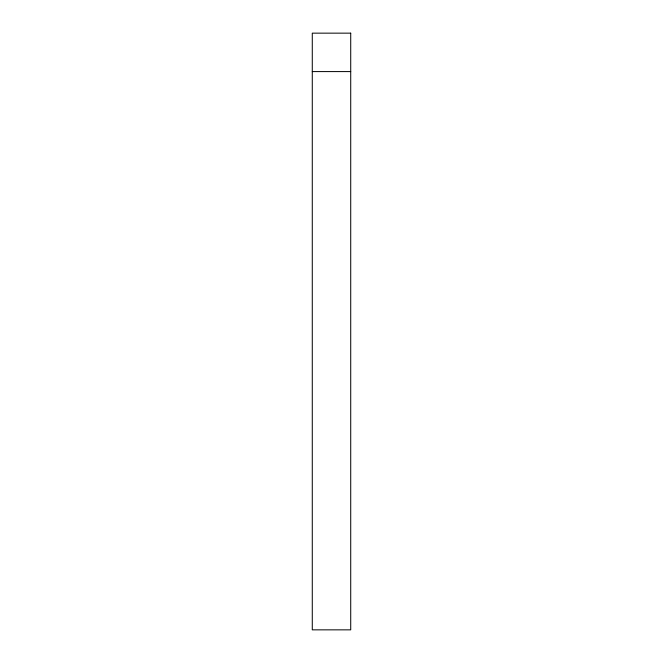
<?xml version="1.0" encoding="UTF-8"?>
<svg xmlns="http://www.w3.org/2000/svg" width="663" height="663" viewBox="0 0 663 663"><rect width="100%" height="100%" fill="white"/><g stroke="black" fill="none" stroke-linecap="round" stroke-linejoin="round"><path stroke-width="0.99" d="M312.281 71.587L350.719 71.587M350.719 33.15L312.281 33.15L312.281 629.85L350.719 629.85L350.719 33.15"/></g></svg>
